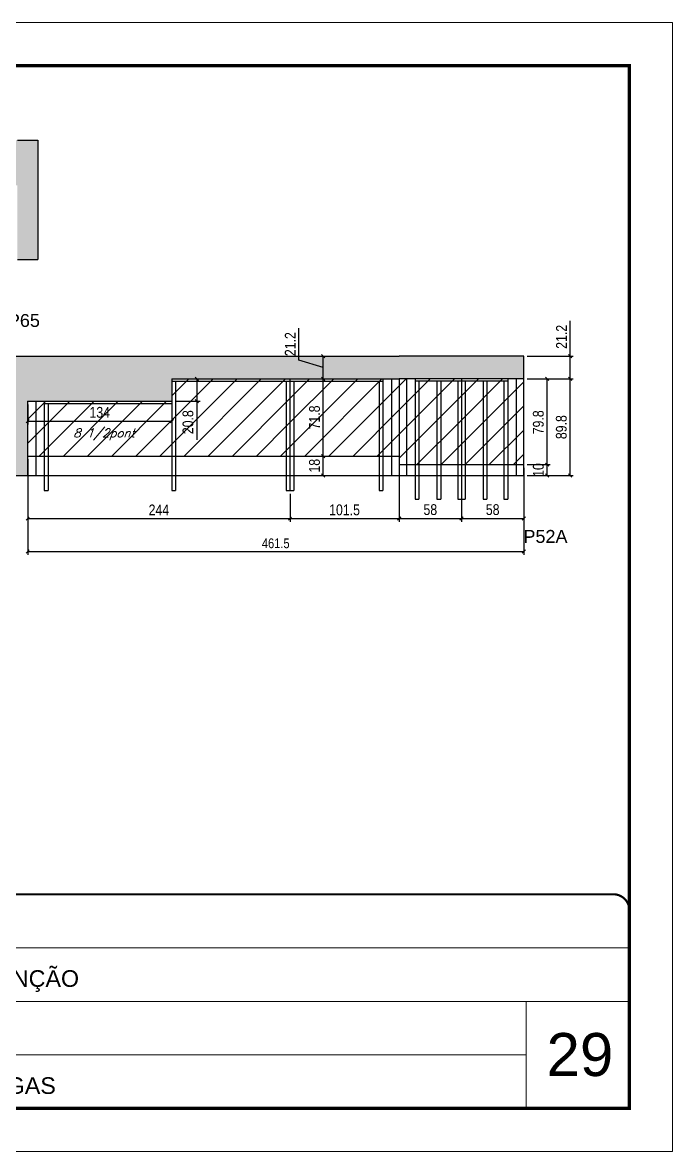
# Model space of a CAD drawing. Extents: x -21493 to -15213, y -12134 to 11887.
# Drawn here: x -20613 to -20008, y 2797 to 3847 of the extents above; entities that cross this region are included whole.
import ezdxf

# ---------------------------------------------------------------- set-up
doc = ezdxf.new("R2010")
doc.units = 0
doc.linetypes.add('CONTINUO', pattern=[0])
doc.linetypes.add('DASHED', pattern=[0.75, 0.5, -0.25])
for name, color, linetype in [('5', 5, 'Continuous'), ('COTA', 241, 'Continuous'), ('Painéis', 200, 'Continuous'), ('SARR_2.2x7', 40, 'Continuous'), ('SARR_3.5x7', 81, 'Continuous'), ('texto', 7, 'Continuous')]:
    doc.layers.add(name, color=color, linetype=linetype)
for name, color, linetype, lineweight in [('CARIMBO', 255, 'Continuous', 9), ('Folhas', 255, 'Continuous', 9), ('Hachura', 251, 'Continuous', 9), ('SARRAFO DE PRESSAO', 251, 'DASHED', 9)]:
    doc.layers.add(name, color=color, linetype=linetype, lineweight=lineweight)
doc.styles.add('ARIAL', font='arial.ttf')
doc.styles.add('COTA TECNICA', font='techl___.ttf', dxfattribs={"height": 10})
doc.styles.add('COTA TECNICA-50', font='techl___.ttf', dxfattribs={"height": 9})
doc.styles.add('Romans', font='romans.shx')
doc.styles.get("Standard").update_dxf_attribs({"font": 'arial.ttf'})
doc.dimstyles.new('COTA PAINEL-50', dxfattribs={"dimtxt": 9, "dimasz": 3, "dimexe": 3, "dimexo": 3, "dimgap": 3, "dimtad": 1, "dimdec": 1, "dimzin": 12, "dimdsep": 46, "dimtxsty": 'COTA TECNICA-50', "dimblk1": 'OBLIQUE', "dimblk2": 'OBLIQUE', "dimsah": 1, "dimcen": 0.9, "dimclrd": 4, "dimclre": 4, "dimclrt": 240, "dimadec": 1, "dimazin": 3, "dimtfac": 1, "dimtdec": 1, "dimtmove": 0, "dimatfit": 3, "dimfxl": 1, "dimtolj": 1, "dimtzin": 12, "dimarcsym": 0})
doc.dimstyles.new('PAINEL', dxfattribs={"dimtxt": 10, "dimasz": 3, "dimexe": 3, "dimexo": 3, "dimgap": 3, "dimtad": 1, "dimdec": 1, "dimzin": 12, "dimdsep": 46, "dimtxsty": 'COTA TECNICA', "dimblk1": 'OBLIQUE', "dimblk2": 'OBLIQUE', "dimsah": 1, "dimcen": 0.9, "dimclrd": 4, "dimclre": 4, "dimclrt": 240, "dimadec": 1, "dimazin": 3, "dimtfac": 1, "dimtdec": 1, "dimtmove": 0, "dimatfit": 3, "dimfxl": 1, "dimtolj": 1, "dimtzin": 12, "dimarcsym": 0})
pattern_1 = [(45, (-163367.98, -24895.692), (-11.2253202, 11.2253202), [])]

# ---------------------------------------------------------------- blocks, each defined once
blk = doc.blocks.new('_Oblique')
at = {"color": 0, "linetype": 'ByBlock', "lineweight": -2}
blk.add_line((-0.5, -0.5), (0.5, 0.5), dxfattribs=at)
blk = doc.blocks.new('*D1249')
at = {"layer": 'COTA', "color": 4, "linetype": 'ByBlock', "lineweight": -2, "transparency": 16777216}
for p, q in [((-20143.6, 3515.8), (-20122, 3515.8)), ((-20125, 3436), (-20125, 3515.8)), ((-20143.6, 3436), (-20122, 3436))]:
    blk.add_line(p, q, dxfattribs=at)
at = {"layer": 'Defpoints', "color": 0, "linetype": 'ByBlock', "transparency": 16777216}
for p in [(-20146.6, 3515.8), (-20125, 3515.8), (-20146.6, 3436)]:
    blk.add_point(p, dxfattribs=at)
at = {"layer": 'COTA', "color": 4, "linetype": 'ByBlock', "lineweight": -2, "transparency": 16777216, "xscale": 3, "yscale": 3, "zscale": 3}
for p, rotation in [((-20125, 3515.8), 90), ((-20125, 3436), 270)]:
    blk.add_blockref('_Oblique', p, dxfattribs=dict(at, rotation=rotation))
at = {"layer": 'COTA', "color": 240, "linetype": 'ByBlock', "transparency": 16777216, "insert": (-20133.1, 3475.4), "char_height": 10, "attachment_point": 5, "rotation": 90, "style": 'COTA TECNICA'}
blk.add_mtext('\\A1;79.8', dxfattribs=at)
blk = doc.blocks.new('*D1250')
at = {"layer": 'COTA', "color": 4, "linetype": 'ByBlock', "lineweight": -2, "transparency": 16777216}
for p, q in [((-20262.6, 3433), (-20262.6, 3382.9)), ((-20204.6, 3433), (-20204.6, 3382.9)), ((-20262.6, 3385.9), (-20204.6, 3385.9))]:
    blk.add_line(p, q, dxfattribs=at)
at = {"layer": 'Defpoints', "color": 0, "linetype": 'ByBlock', "transparency": 16777216}
for p in [(-20262.6, 3436), (-20204.6, 3436), (-20204.6, 3385.9)]:
    blk.add_point(p, dxfattribs=at)
at = {"layer": 'COTA', "color": 4, "linetype": 'ByBlock', "lineweight": -2, "transparency": 16777216, "xscale": 3, "yscale": 3, "zscale": 3, "rotation": 180}
blk.add_blockref('_Oblique', (-20262.6, 3385.9), dxfattribs=at)
at = {"layer": 'COTA', "color": 4, "linetype": 'ByBlock', "lineweight": -2, "transparency": 16777216, "xscale": 3, "yscale": 3, "zscale": 3}
blk.add_blockref('_Oblique', (-20204.6, 3385.9), dxfattribs=at)
at = {"layer": 'COTA', "color": 240, "linetype": 'ByBlock', "transparency": 16777216, "insert": (-20233.6, 3394.1), "char_height": 10, "attachment_point": 5, "style": 'COTA TECNICA'}
blk.add_mtext('\\A1;58', dxfattribs=at)
blk = doc.blocks.new('*D1251')
at = {"layer": 'COTA', "color": 4, "linetype": 'ByBlock', "lineweight": -2, "transparency": 16777216}
for p, q in [((-20204.6, 3433), (-20204.6, 3382.9)), ((-20146.6, 3433), (-20146.6, 3382.9)), ((-20204.6, 3385.9), (-20146.6, 3385.9))]:
    blk.add_line(p, q, dxfattribs=at)
at = {"layer": 'Defpoints', "color": 0, "linetype": 'ByBlock', "transparency": 16777216}
for p in [(-20204.6, 3436), (-20146.6, 3436), (-20146.6, 3385.9)]:
    blk.add_point(p, dxfattribs=at)
at = {"layer": 'COTA', "color": 4, "linetype": 'ByBlock', "lineweight": -2, "transparency": 16777216, "xscale": 3, "yscale": 3, "zscale": 3, "rotation": 180}
blk.add_blockref('_Oblique', (-20204.6, 3385.9), dxfattribs=at)
at = {"layer": 'COTA', "color": 4, "linetype": 'ByBlock', "lineweight": -2, "transparency": 16777216, "xscale": 3, "yscale": 3, "zscale": 3}
blk.add_blockref('_Oblique', (-20146.6, 3385.9), dxfattribs=at)
at = {"layer": 'COTA', "color": 240, "linetype": 'ByBlock', "transparency": 16777216, "insert": (-20175.6, 3394.1), "char_height": 10, "attachment_point": 5, "style": 'COTA TECNICA'}
blk.add_mtext('\\A1;58', dxfattribs=at)
blk = doc.blocks.new('*D1516')
at = {"layer": 'COTA', "color": 4, "lineweight": -2, "ltscale": 25, "transparency": 16777216}
for p, q in [((-20103.6, 3537), (-20103.6, 3569.8)), ((-20143.6, 3537), (-20100.6, 3537)), ((-20103.6, 3515.8), (-20103.6, 3537)), ((-20143.6, 3515.8), (-20100.6, 3515.8))]:
    blk.add_line(p, q, dxfattribs=at)
at = {"layer": 'Defpoints', "color": 0, "ltscale": 25, "transparency": 16777216}
for p in [(-20146.6, 3537), (-20103.6, 3537), (-20146.6, 3515.8)]:
    blk.add_point(p, dxfattribs=at)
at = {"layer": 'COTA', "color": 4, "lineweight": -2, "ltscale": 25, "transparency": 16777216, "xscale": 3, "yscale": 3, "zscale": 3}
for p, rotation in [((-20103.6, 3537), 90), ((-20103.6, 3515.8), 270)]:
    blk.add_blockref('_Oblique', p, dxfattribs=dict(at, rotation=rotation))
at = {"layer": 'COTA', "color": 240, "ltscale": 25, "transparency": 16777216, "insert": (-20111.6, 3554.9), "char_height": 10, "attachment_point": 5, "rotation": 90, "style": 'COTA TECNICA'}
blk.add_mtext('\\A1;21.2', dxfattribs=at)
blk = doc.blocks.new('*D1412')
at = {"layer": 'COTA', "color": 4, "lineweight": -2, "ltscale": 25, "transparency": 16777216}
for p, q in [((-20608.1, 3441), (-20608.1, 3382.8)), ((-20364.1, 3409), (-20364.1, 3382.8)), ((-20608.1, 3385.8), (-20364.1, 3385.8))]:
    blk.add_line(p, q, dxfattribs=at)
at = {"layer": 'Defpoints', "color": 0, "ltscale": 25, "transparency": 16777216}
for p in [(-20608.1, 3444), (-20364.1, 3412), (-20364.1, 3385.8)]:
    blk.add_point(p, dxfattribs=at)
at = {"layer": 'COTA', "color": 4, "lineweight": -2, "ltscale": 25, "transparency": 16777216, "xscale": 3, "yscale": 3, "zscale": 3, "rotation": 180}
blk.add_blockref('_Oblique', (-20608.1, 3385.8), dxfattribs=at)
at = {"layer": 'COTA', "color": 4, "lineweight": -2, "ltscale": 25, "transparency": 16777216, "xscale": 3, "yscale": 3, "zscale": 3}
blk.add_blockref('_Oblique', (-20364.1, 3385.8), dxfattribs=at)
at = {"layer": 'COTA', "color": 240, "ltscale": 25, "transparency": 16777216, "insert": (-20486.1, 3393.9), "char_height": 10, "attachment_point": 5, "style": 'COTA TECNICA'}
blk.add_mtext('\\A1;244', dxfattribs=at)
blk = doc.blocks.new('*D1413')
at = {"layer": 'COTA', "color": 4, "lineweight": -2, "ltscale": 25, "transparency": 16777216}
for p, q in [((-20608.1, 3492), (-20608.1, 3473.4)), ((-20474.1, 3492), (-20474.1, 3473.4)), ((-20608.1, 3476.4), (-20474.1, 3476.4))]:
    blk.add_line(p, q, dxfattribs=at)
at = {"layer": 'Defpoints', "color": 0, "ltscale": 25, "transparency": 16777216}
for p in [(-20608.1, 3495), (-20474.1, 3495), (-20474.1, 3476.4)]:
    blk.add_point(p, dxfattribs=at)
at = {"layer": 'COTA', "color": 4, "lineweight": -2, "ltscale": 25, "transparency": 16777216, "xscale": 3, "yscale": 3, "zscale": 3, "rotation": 180}
blk.add_blockref('_Oblique', (-20608.1, 3476.4), dxfattribs=at)
at = {"layer": 'COTA', "color": 4, "lineweight": -2, "ltscale": 25, "transparency": 16777216, "xscale": 3, "yscale": 3, "zscale": 3}
blk.add_blockref('_Oblique', (-20474.1, 3476.4), dxfattribs=at)
at = {"layer": 'COTA', "color": 240, "ltscale": 25, "transparency": 16777216, "insert": (-20541.1, 3484.6), "char_height": 10, "attachment_point": 5, "style": 'COTA TECNICA'}
blk.add_mtext('\\A1;134', dxfattribs=at)
blk = doc.blocks.new('*D1414')
at = {"layer": 'COTA', "color": 4, "lineweight": -2, "ltscale": 25, "transparency": 16777216}
for p, q in [((-20471.1, 3515.8), (-20447.8, 3515.8)), ((-20450.8, 3515.8), (-20450.8, 3495)), ((-20471.1, 3495), (-20447.8, 3495)), ((-20450.8, 3495), (-20450.8, 3459))]:
    blk.add_line(p, q, dxfattribs=at)
at = {"layer": 'Defpoints', "color": 0, "ltscale": 25, "transparency": 16777216}
for p in [(-20474.1, 3515.8), (-20474.1, 3495), (-20450.8, 3495)]:
    blk.add_point(p, dxfattribs=at)
at = {"layer": 'COTA', "color": 4, "lineweight": -2, "ltscale": 25, "transparency": 16777216, "xscale": 3, "yscale": 3, "zscale": 3}
for p, rotation in [((-20450.8, 3515.8), 90), ((-20450.8, 3495), 270)]:
    blk.add_blockref('_Oblique', p, dxfattribs=dict(at, rotation=rotation))
at = {"layer": 'COTA', "color": 240, "ltscale": 25, "transparency": 16777216, "insert": (-20459, 3475.5), "char_height": 10, "attachment_point": 5, "rotation": 90, "style": 'COTA TECNICA'}
blk.add_mtext('\\A1;20.8', dxfattribs=at)
blk = doc.blocks.new('*D1214')
at = {"layer": 'COTA', "color": 4, "lineweight": -2, "ltscale": 25, "transparency": 16777216}
for p, q in [((-20262.6, 3441), (-20262.6, 3382.8)), ((-20364.1, 3409), (-20364.1, 3382.8)), ((-20364.1, 3385.8), (-20262.6, 3385.8))]:
    blk.add_line(p, q, dxfattribs=at)
at = {"layer": 'Defpoints', "color": 0, "ltscale": 25, "transparency": 16777216}
for p in [(-20262.6, 3444), (-20364.1, 3412), (-20262.6, 3385.8)]:
    blk.add_point(p, dxfattribs=at)
at = {"layer": 'COTA', "color": 4, "lineweight": -2, "ltscale": 25, "transparency": 16777216, "xscale": 3, "yscale": 3, "zscale": 3, "rotation": 180}
blk.add_blockref('_Oblique', (-20364.1, 3385.8), dxfattribs=at)
at = {"layer": 'COTA', "color": 4, "lineweight": -2, "ltscale": 25, "transparency": 16777216, "xscale": 3, "yscale": 3, "zscale": 3}
blk.add_blockref('_Oblique', (-20262.6, 3385.8), dxfattribs=at)
at = {"layer": 'COTA', "color": 240, "ltscale": 25, "transparency": 16777216, "insert": (-20313.4, 3393.9), "char_height": 10, "attachment_point": 5, "style": 'COTA TECNICA'}
blk.add_mtext('\\A1;101.5', dxfattribs=at)
blk = doc.blocks.new('*D1496')
at = {"layer": 'COTA', "color": 4, "lineweight": -2, "ltscale": 25, "transparency": 16777216}
for p, q in [((-20143.6, 3436), (-20122, 3436)), ((-20125, 3426), (-20125, 3436)), ((-20143.6, 3426), (-20122, 3426))]:
    blk.add_line(p, q, dxfattribs=at)
at = {"layer": 'Defpoints', "color": 0, "ltscale": 25, "transparency": 16777216}
for p in [(-20146.6, 3436), (-20125, 3436), (-20146.6, 3426)]:
    blk.add_point(p, dxfattribs=at)
at = {"layer": 'COTA', "color": 4, "lineweight": -2, "ltscale": 25, "transparency": 16777216, "xscale": 3, "yscale": 3, "zscale": 3}
for p, rotation in [((-20125, 3436), 90), ((-20125, 3426), 270)]:
    blk.add_blockref('_Oblique', p, dxfattribs=dict(at, rotation=rotation))
at = {"layer": 'COTA', "color": 240, "ltscale": 25, "transparency": 16777216, "insert": (-20133.1, 3431), "char_height": 10, "attachment_point": 5, "rotation": 90, "style": 'COTA TECNICA'}
blk.add_mtext('\\A1;10', dxfattribs=at)
blk = doc.blocks.new('*D1497')
at = {"layer": 'COTA', "color": 4, "lineweight": -2, "ltscale": 25, "transparency": 16777216}
for p, q in [((-20143.6, 3515.8), (-20100.6, 3515.8)), ((-20103.6, 3426), (-20103.6, 3515.8)), ((-20143.6, 3426), (-20100.6, 3426))]:
    blk.add_line(p, q, dxfattribs=at)
at = {"layer": 'Defpoints', "color": 0, "ltscale": 25, "transparency": 16777216}
for p in [(-20146.6, 3515.8), (-20103.6, 3515.8), (-20146.6, 3426)]:
    blk.add_point(p, dxfattribs=at)
at = {"layer": 'COTA', "color": 4, "lineweight": -2, "ltscale": 25, "transparency": 16777216, "xscale": 3, "yscale": 3, "zscale": 3}
for p, rotation in [((-20103.6, 3515.8), 90), ((-20103.6, 3426), 270)]:
    blk.add_blockref('_Oblique', p, dxfattribs=dict(at, rotation=rotation))
at = {"layer": 'COTA', "color": 240, "ltscale": 25, "transparency": 16777216, "insert": (-20111.7, 3470.9), "char_height": 10, "attachment_point": 5, "rotation": 90, "style": 'COTA TECNICA'}
blk.add_mtext('\\A1;89.8', dxfattribs=at)
blk = doc.blocks.new('*D1498')
at = {"layer": 'COTA', "color": 4, "lineweight": -2, "ltscale": 25, "transparency": 16777216}
for p, q in [((-20361.1, 3444), (-20330.2, 3444)), ((-20333.2, 3426), (-20333.2, 3444)), ((-20361.1, 3426), (-20330.2, 3426))]:
    blk.add_line(p, q, dxfattribs=at)
at = {"layer": 'Defpoints', "color": 0, "ltscale": 25, "transparency": 16777216}
for p in [(-20364.1, 3444), (-20333.2, 3444), (-20364.1, 3426)]:
    blk.add_point(p, dxfattribs=at)
at = {"layer": 'COTA', "color": 4, "lineweight": -2, "ltscale": 25, "transparency": 16777216, "xscale": 3, "yscale": 3, "zscale": 3}
for p, rotation in [((-20333.2, 3444), 90), ((-20333.2, 3426), 270)]:
    blk.add_blockref('_Oblique', p, dxfattribs=dict(at, rotation=rotation))
at = {"layer": 'COTA', "color": 240, "ltscale": 25, "transparency": 16777216, "insert": (-20341.3, 3435), "char_height": 10, "attachment_point": 5, "rotation": 90, "style": 'COTA TECNICA'}
blk.add_mtext('\\A1;18', dxfattribs=at)
blk = doc.blocks.new('*D1499')
at = {"layer": 'COTA', "color": 4, "lineweight": -2, "ltscale": 25, "transparency": 16777216}
for p, q in [((-20333.2, 3444), (-20333.2, 3515.8)), ((-20330.2, 3515.8), (-20330.2, 3515.8)), ((-20361.1, 3444), (-20330.2, 3444))]:
    blk.add_line(p, q, dxfattribs=at)
at = {"layer": 'Defpoints', "color": 0, "ltscale": 25, "transparency": 16777216}
for p in [(-20333.2, 3515.8), (-20333.2, 3515.8), (-20364.1, 3444)]:
    blk.add_point(p, dxfattribs=at)
at = {"layer": 'COTA', "color": 4, "lineweight": -2, "ltscale": 25, "transparency": 16777216, "xscale": 3, "yscale": 3, "zscale": 3}
for p, rotation in [((-20333.2, 3515.8), 90), ((-20333.2, 3444), 270)]:
    blk.add_blockref('_Oblique', p, dxfattribs=dict(at, rotation=rotation))
at = {"layer": 'COTA', "color": 240, "ltscale": 25, "transparency": 16777216, "insert": (-20341.3, 3479.9), "char_height": 10, "attachment_point": 5, "rotation": 90, "style": 'COTA TECNICA'}
blk.add_mtext('\\A1;71.8', dxfattribs=at)
blk = doc.blocks.new('*D1500')
at = {"layer": 'COTA', "color": 4, "lineweight": -2, "ltscale": 25, "transparency": 16777216}
for p, q in [((-20355.9, 3533.2), (-20355.9, 3563)), ((-20333.2, 3526.4), (-20355.9, 3533.2)), ((-20336.2, 3537), (-20336.2, 3537)), ((-20333.2, 3515.8), (-20333.2, 3537)), ((-20330.2, 3515.8), (-20330.2, 3515.8))]:
    blk.add_line(p, q, dxfattribs=at)
at = {"layer": 'Defpoints', "color": 0, "ltscale": 25, "transparency": 16777216}
for p in [(-20333.2, 3537), (-20333.2, 3537), (-20333.2, 3515.8)]:
    blk.add_point(p, dxfattribs=at)
at = {"layer": 'COTA', "color": 4, "lineweight": -2, "ltscale": 25, "transparency": 16777216, "xscale": 3, "yscale": 3, "zscale": 3}
for p, rotation in [((-20333.2, 3537), 90), ((-20333.2, 3515.8), 270)]:
    blk.add_blockref('_Oblique', p, dxfattribs=dict(at, rotation=rotation))
at = {"layer": 'COTA', "color": 240, "ltscale": 25, "transparency": 16777216, "insert": (-20363.9, 3548.1), "char_height": 10, "attachment_point": 5, "rotation": 90, "style": 'COTA TECNICA'}
blk.add_mtext('\\A1;21.2', dxfattribs=at)
blk = doc.blocks.new('9999999999')
at = {"color": 30, "linetype": 'CONTINUO'}
for p, q in [((98564.6, 34379.6), (99584, 34379.6)), ((98564.6, 34329.8), (99488, 34329.8)), ((99584, 34329.8), (99488, 34329.8)), ((99488, 34329.8), (99488, 34230.2)), ((98564.6, 34280), (99488, 34280))]:
    blk.add_line(p, q, dxfattribs=at)
at = {"color": 30, "linetype": 'CONTINUO', "const_width": 2}
blk.add_lwpolyline([(99584, 34230.2), (99584, 34414.4, 0.414214), (99569, 34429.4), (98229, 34429.4, 0.414214), (98214, 34414.4), (98214, 34245.2, 0.414214), (98229, 34230.2), (99584, 34230.2)], format="xyb", dxfattribs=at)
at = {"layer": 'Folhas'}
blk.add_lwpolyline([(98139, 34190.2), (99624, 34190.2), (99624, 35240.2), (98139, 35240.2)], close=True, dxfattribs=at)
at = {"layer": 'Folhas', "color": 30, "const_width": 3}
blk.add_lwpolyline([(98214, 34230.2), (99584, 34230.2), (99584, 35200.2), (98214, 35200.2)], close=True, dxfattribs=at)
at = {"color": 7, "linetype": 'Continuous', "ltscale": 5, "style": 'ARIAL'}
for s, p in [('HOSPITAL ASSUNÇÃO', (98837.7, 34343.3)), ('LATERAIS DE VIGAS', (98837.7, 34243.7))]:
    blk.add_text(s, height=15.483, dxfattribs=at).set_placement(p)
blk = doc.blocks.new('*D1868')
at = {"layer": 'COTA', "color": 4, "lineweight": -2, "transparency": 16777216}
for p, q in [((-20608.1, 3423), (-20608.1, 3352.2)), ((-20146.6, 3423), (-20146.6, 3352.2)), ((-20608.1, 3355.2), (-20146.6, 3355.2))]:
    blk.add_line(p, q, dxfattribs=at)
at = {"layer": 'Defpoints', "color": 0, "transparency": 16777216}
for p in [(-20608.1, 3426), (-20146.6, 3426), (-20146.6, 3355.2)]:
    blk.add_point(p, dxfattribs=at)
at = {"layer": 'COTA', "color": 4, "lineweight": -2, "transparency": 16777216, "xscale": 3, "yscale": 3, "zscale": 3, "rotation": 180}
blk.add_blockref('_Oblique', (-20608.1, 3355.2), dxfattribs=at)
at = {"layer": 'COTA', "color": 4, "lineweight": -2, "transparency": 16777216, "xscale": 3, "yscale": 3, "zscale": 3}
blk.add_blockref('_Oblique', (-20146.6, 3355.2), dxfattribs=at)
at = {"layer": 'COTA', "color": 240, "transparency": 16777216, "insert": (-20377.4, 3362.8), "char_height": 9, "attachment_point": 5, "style": 'COTA TECNICA-50'}
blk.add_mtext('\\A1;461.5', dxfattribs=at)

msp = doc.modelspace()

# ---------------------------------------------------------------- hatches: boundary and pattern name
at = {"layer": 'COTA', "linetype": 'ByBlock'}
h = msp.add_hatch(dxfattribs=at)
h.set_pattern_fill('AR-CONC', color=256, scale=0.03)
h.set_pattern_definition([(50, (-161769.4795, -20301.392), (5.46554007, -0.47817257), [0.5715, -6.2865]), (355, (-161769.4795, -20301.392), (-1.05730264, 5.73170536), [0.4572, -5.02921753]), (100.4514447, (-161769.024, -20301.4316), (4.40823741, 5.25353256), [0.48570026, -5.34270734]), (46.1842, (-161769.4795, -20299.868), (8.13237123, -1.26126984), [0.85725, -9.42975]), (96.6355576, (-161768.802, -20299.973), (7.122124, 7.42278374), [0.7285507, -8.01406824]), (351.184151, (-161769.4795, -20299.868), (7.122124, 7.42278374), [0.685799, -7.54379196]), (21, (-161768.7175, -20300.249), (4.54843174, -3.06795595), [0.5715, -6.2865]), (326, (-161768.7175, -20300.249), (1.85406085, 5.52563898), [0.4572, -5.0292]), (71.451445, (-161768.3384, -20300.5045), (6.40249258, 2.45768307), [0.48570026, -5.34269813]), (37.5, (-161769.4795, -20301.3918), (0.092658098, 2.536651166), [0, -4.96824, 0, -5.1054, 0, -5.04825]), (7.5, (-161769.4795, -20301.3918), (2.004589875, 3.005417245), [0, -2.91084, 0, -4.85394, 0, -1.92405]), (327.5, (-161771.1787, -20301.3918), (4.067717855, -0.17186232), [0, -1.905, 0, -5.9436, 0, -7.8867]), (317.5, (-161771.9407, -20301.3918), (4.44387544, 0.76279473), [0, -2.4765, 0, -3.94716, 0, -5.6007])])
h.paths.add_polyline_path([(-20598.62, 3737.96), (-21337.62, 3737.96), (-21337.62, 3716.76), (-20751.62, 3716.76), (-20751.62, 3695.96), (-20617.62, 3695.96), (-20617.62, 3626.96), (-20598.62, 3626.96)])
h = msp.add_hatch(dxfattribs=at)
h.set_pattern_fill('AR-CONC', color=256, scale=0.03)
h.set_pattern_definition([(50, (-163367.9795, -24895.692), (5.46554007, -0.47817257), [0.5715, -6.2865]), (355, (-163367.9795, -24895.692), (-1.05730264, 5.73170536), [0.4572, -5.02921753]), (100.4514447, (-163367.524, -24895.732), (4.40823741, 5.25353256), [0.48570026, -5.34270734]), (46.1842, (-163367.9795, -24894.168), (8.13237123, -1.26126984), [0.85725, -9.42975]), (96.6355576, (-163367.302, -24894.273), (7.122124, 7.42278374), [0.7285507, -8.01406824]), (351.184151, (-163367.9795, -24894.168), (7.122124, 7.42278374), [0.685799, -7.54379196]), (21, (-163367.2175, -24894.549), (4.54843174, -3.06795595), [0.5715, -6.2865]), (326, (-163367.2175, -24894.549), (1.85406085, 5.52563898), [0.4572, -5.0292]), (71.451445, (-163366.8384, -24894.805), (6.40249258, 2.45768307), [0.48570026, -5.34269813]), (37.5, (-163367.9795, -24895.6922), (0.092658098, 2.536651166), [0, -4.96824, 0, -5.1054, 0, -5.04825]), (7.5, (-163367.9795, -24895.6922), (2.004589875, 3.005417245), [0, -2.91084, 0, -4.85394, 0, -1.92405]), (327.5, (-163369.6787, -24895.6922), (4.067717855, -0.17186232), [0, -1.905, 0, -5.9436, 0, -7.8867]), (317.5, (-163370.4407, -24895.6922), (4.44387544, 0.76279473), [0, -2.4765, 0, -3.94716, 0, -5.6007])])
h.paths.add_polyline_path([(-20608.15, 3495.04), (-20474.15, 3495.04), (-20474.15, 3515.84), (-20262.65, 3515.84), (-20146.65, 3515.84), (-20146.65, 3537.04), (-20262.65, 3537.04), (-21218.72, 3537.04), (-21352.72, 3537.04), (-21352.72, 3495.04), (-21218.72, 3495.04), (-21218.72, 3515.84), (-20864.72, 3515.84), (-20864.72, 3515.84), (-20776.72, 3515.84), (-20776.72, 3495.04), (-20642.72, 3495.04), (-20642.72, 3426.04), (-20608.15, 3426.04)])
at = {"layer": 'Hachura', "ltscale": 25}
h = msp.add_hatch(dxfattribs=at)
h.set_pattern_fill('ANSI31', color=256, scale=5)
h.set_pattern_definition(pattern_1)
h.paths.add_polyline_path([(-20364.15, 3515.84), (-20474.15, 3515.84), (-20474.15, 3495.04), (-20608.15, 3495.04), (-20608.15, 3444.04), (-20364.15, 3444.04)])
h = msp.add_hatch(dxfattribs=at)
h.set_pattern_fill('ANSI31', color=256, scale=5)
h.set_pattern_definition(pattern_1)
h.paths.add_polyline_path([(-20262.65, 3444.04), (-20262.65, 3515.84), (-20364.15, 3515.84), (-20364.15, 3444.04)])
h = msp.add_hatch(dxfattribs=at)
h.set_pattern_fill('ANSI31', color=256, scale=5)
h.set_pattern_definition(pattern_1)
h.paths.add_polyline_path([(-20204.65, 3515.84), (-20262.65, 3515.84), (-20262.65, 3436.04), (-20204.65, 3436.04)])
h = msp.add_hatch(dxfattribs=at)
h.set_pattern_fill('ANSI31', color=256, scale=5)
h.set_pattern_definition(pattern_1)
h.paths.add_polyline_path([(-20146.65, 3436.04), (-20146.65, 3515.84), (-20204.65, 3515.84), (-20204.65, 3436.04)])

# ---------------------------------------------------------------- linework, layer by layer
at = {"layer": 'COTA', "linetype": 'ByBlock'}
for p, q in [((-20617.62, 3737.96), (-20598.62, 3737.96)), ((-20598.62, 3737.96), (-20598.62, 3626.96)), ((-20617.62, 3626.96), (-20598.62, 3626.96)), ((-21218.72, 3537.04), (-20262.65, 3537.04)), ((-20146.65, 3537.04), (-20262.65, 3537.04)), ((-20146.65, 3515.84), (-20146.65, 3537.04)), ((-20642.72, 3426.04), (-20608.15, 3426.04))]:
    msp.add_line(p, q, dxfattribs=at)
at = {"layer": 'Painéis', "ltscale": 25}
for p, q in [((-20474.15, 3515.84), (-20474.15, 3495.04)), ((-20474.15, 3515.84), (-20262.65, 3515.84)), ((-20364.15, 3515.84), (-20364.15, 3426.04)), ((-20262.65, 3515.84), (-20262.65, 3426.04)), ((-20608.15, 3495.04), (-20608.15, 3426.04))]:
    msp.add_line(p, q, dxfattribs=at)
at = {"layer": 'Painéis', "linetype": 'ByBlock'}
for p, q in [((-20262.65, 3515.84), (-20262.65, 3426.04)), ((-20146.65, 3515.84), (-20262.65, 3515.84)), ((-20204.65, 3515.84), (-20204.65, 3426.04)), ((-20146.65, 3426.04), (-20146.65, 3515.84)), ((-20262.65, 3436.04), (-20146.65, 3436.04)), ((-20262.65, 3426.04), (-20146.65, 3426.04))]:
    msp.add_line(p, q, dxfattribs=at)
at = {"layer": 'Painéis'}
for p, q in [((-20608.15, 3495.04), (-20474.15, 3495.04)), ((-20608.15, 3444.04), (-20262.65, 3444.04)), ((-20608.15, 3426.04), (-20262.65, 3426.04))]:
    msp.add_line(p, q, dxfattribs=at)
at = {"layer": 'SARR_2.2x7', "linetype": 'Continuous'}
for p, q in [((-20474.15, 3513.64), (-20364.15, 3513.64)), ((-20364.15, 3513.64), (-20277.65, 3513.64)), ((-20269.65, 3515.84), (-20269.65, 3444.04)), ((-20255.65, 3515.84), (-20255.65, 3436.04)), ((-20204.65, 3513.64), (-20247.65, 3513.64)), ((-20161.65, 3513.64), (-20204.65, 3513.64)), ((-20153.65, 3515.84), (-20153.65, 3436.04)), ((-20600.65, 3495.04), (-20600.65, 3444.04)), ((-20592.65, 3492.84), (-20474.15, 3492.84)), ((-20600.65, 3444.04), (-20600.65, 3426.04)), ((-20269.65, 3444.04), (-20269.65, 3426.04)), ((-20255.65, 3436.04), (-20255.65, 3426.04)), ((-20153.65, 3436.04), (-20153.65, 3426.04))]:
    msp.add_line(p, q, dxfattribs=at)
at = {"layer": 'SARR_3.5x7'}
for p, q in [((-20474.15, 3513.64), (-20474.15, 3412.04)), ((-20470.65, 3513.64), (-20470.65, 3412.04)), ((-20367.65, 3513.64), (-20367.65, 3412.04)), ((-20364.15, 3513.64), (-20364.15, 3412.04)), ((-20360.65, 3513.64), (-20360.65, 3412.04)), ((-20281.15, 3513.64), (-20281.15, 3412.04)), ((-20277.65, 3515.84), (-20277.65, 3412.04)), ((-20247.65, 3515.84), (-20247.65, 3404.04)), ((-20244.15, 3513.64), (-20244.15, 3404.04)), ((-20227.42, 3513.64), (-20227.42, 3404.04)), ((-20223.92, 3513.64), (-20223.92, 3404.04)), ((-20208.15, 3513.64), (-20208.15, 3404.04)), ((-20201.15, 3513.64), (-20201.15, 3404.04)), ((-20184.42, 3513.64), (-20184.42, 3404.04)), ((-20180.92, 3513.64), (-20180.92, 3404.04)), ((-20165.15, 3513.64), (-20165.15, 3404.04)), ((-20161.65, 3515.84), (-20161.65, 3404.04)), ((-20592.65, 3495.04), (-20592.65, 3412.04)), ((-20589.15, 3492.84), (-20589.15, 3412.04)), ((-20592.65, 3412.04), (-20589.15, 3412.04)), ((-20474.15, 3412.04), (-20470.65, 3412.04)), ((-20367.65, 3412.04), (-20364.15, 3412.04)), ((-20364.15, 3412.04), (-20360.65, 3412.04)), ((-20281.15, 3412.04), (-20277.65, 3412.04)), ((-20247.65, 3404.04), (-20244.15, 3404.04)), ((-20227.42, 3404.04), (-20223.92, 3404.04)), ((-20208.15, 3404.04), (-20201.15, 3404.04)), ((-20184.42, 3404.04), (-20180.92, 3404.04)), ((-20165.15, 3404.04), (-20161.65, 3404.04))]:
    msp.add_line(p, q, dxfattribs=at)

# ---------------------------------------------------------------- block references
at = {"layer": 'SARRAFO DE PRESSAO', "color": 6, "linetype": 'ByBlock'}
msp.add_blockref('9999999999', (-119632.39, -31393), dxfattribs=at)

# ---------------------------------------------------------------- texts
at = {"layer": '5', "linetype": 'Continuous'}
for s, p in [('P65', (-20626.58, 3564.11)), ('P52A', (-20147.01, 3363.25))]:
    msp.add_text(s, height=12, rotation=0.00004, dxfattribs=at).set_placement(p)
at = {"layer": 'CARIMBO', "style": 'ARIAL'}
msp.add_text('29', height=40, dxfattribs=at).set_placement((-20125.55, 2867.35))
at = {"layer": 'texto', "color": 2, "insert": (-20537.14, 3464.18), "char_height": 8, "attachment_point": 5, "style": 'Romans'}
msp.add_mtext('{\\Q19;\\C256;8 1/2pont}', dxfattribs=at)

# ---------------------------------------------------------------- dimensions: what is measured, and where the dimension line sits
at = {"layer": 'COTA', "ltscale": 25}
for base, p1, p2, picture, middle in [((-20333.19, 3537.04), (-20333.19, 3515.84), (-20333.19, 3537.04), '*D1500', (-20363.92, 3536.25)), ((-20333.19, 3515.84), (-20364.15, 3444.04), (-20333.19, 3515.84), '*D1499', (-20341.28, 3479.94))]:
    dim = msp.add_linear_dim(base=base, p1=p1, p2=p2, angle=90, dimstyle='PAINEL', override={"dimtmove": 1}, dxfattribs=at)
    dim.commit()
    dim.dimension.update_dxf_attribs({"geometry": picture, "text_midpoint": middle})
for base, p1, p2, picture, middle in [((-20103.57, 3537.04), (-20146.65, 3515.84), (-20146.65, 3537.04), '*D1516', (-20111.62, 3554.91)), ((-20450.84, 3495.04), (-20474.15, 3515.84), (-20474.15, 3495.04), '*D1414', (-20458.97, 3475.52)), ((-20103.57, 3515.84), (-20146.65, 3426.04), (-20146.65, 3515.84), '*D1497', (-20111.67, 3470.94)), ((-20333.19, 3444.04), (-20364.15, 3426.04), (-20364.15, 3444.04), '*D1498', (-20341.28, 3435.04))]:
    dim = msp.add_linear_dim(base=base, p1=p1, p2=p2, angle=90, dimstyle='PAINEL', dxfattribs=at)
    dim.commit()
    dim.dimension.update_dxf_attribs({"geometry": picture, "text_midpoint": middle})
at = {"layer": 'COTA', "linetype": 'ByBlock'}
dim = msp.add_linear_dim(base=(-20125.05, 3515.84), p1=(-20146.65, 3436.04), p2=(-20146.65, 3515.84), angle=90, dimstyle='PAINEL', dxfattribs=at)
dim.commit()
dim.dimension.update_dxf_attribs({"geometry": '*D1249', "text_midpoint": (-20125.05, 3475.44), "dimtype": 160})
at = {"layer": 'COTA', "ltscale": 25}
for base, p1, p2, picture, middle in [((-20474.15, 3476.42), (-20608.15, 3495.04), (-20474.15, 3495.04), '*D1413', (-20541.15, 3484.64)), ((-20262.65, 3385.82), (-20364.15, 3412.04), (-20262.65, 3444.04), '*D1214', (-20313.4, 3393.92))]:
    dim = msp.add_linear_dim(base=base, p1=p1, p2=p2, dimstyle='PAINEL', dxfattribs=at)
    dim.commit()
    dim.dimension.update_dxf_attribs({"geometry": picture, "text_midpoint": middle})
dim = msp.add_linear_dim(base=(-20364.15, 3385.82), p1=(-20608.15, 3444.04), p2=(-20364.15, 3412.04), dimstyle='PAINEL', override={"dimtmove": 1}, dxfattribs=at)
dim.commit()
dim.dimension.update_dxf_attribs({"geometry": '*D1412', "text_midpoint": (-20486.15, 3393.89)})
at = {"layer": 'COTA', "linetype": 'ByBlock'}
for base, p1, p2, picture, middle in [((-20204.65, 3385.93), (-20262.65, 3436.04), (-20204.65, 3436.04), '*D1250', (-20233.65, 3394.06)), ((-20146.65, 3385.93), (-20204.65, 3436.04), (-20146.65, 3436.04), '*D1251', (-20175.65, 3394.06))]:
    dim = msp.add_linear_dim(base=base, p1=p1, p2=p2, dimstyle='PAINEL', dxfattribs=at)
    dim.commit()
    dim.dimension.update_dxf_attribs({"geometry": picture, "text_midpoint": middle})
at = {"layer": 'COTA', "ltscale": 25}
dim = msp.add_linear_dim(base=(-20125.05, 3436.04), p1=(-20146.65, 3426.04), p2=(-20146.65, 3436.04), angle=90, dimstyle='PAINEL', dxfattribs=at)
dim.commit()
dim.dimension.update_dxf_attribs({"geometry": '*D1496', "text_midpoint": (-20125.05, 3431.04), "dimtype": 160})
at = {"layer": 'COTA'}
dim = msp.add_linear_dim(base=(-20146.65, 3355.22), p1=(-20608.15, 3426.04), p2=(-20146.65, 3426.04), dimstyle='COTA PAINEL-50', dxfattribs=at)
dim.commit()
dim.dimension.update_dxf_attribs({"geometry": '*D1868', "text_midpoint": (-20377.4, 3362.82)})

doc.saveas('drawing.dxf')
